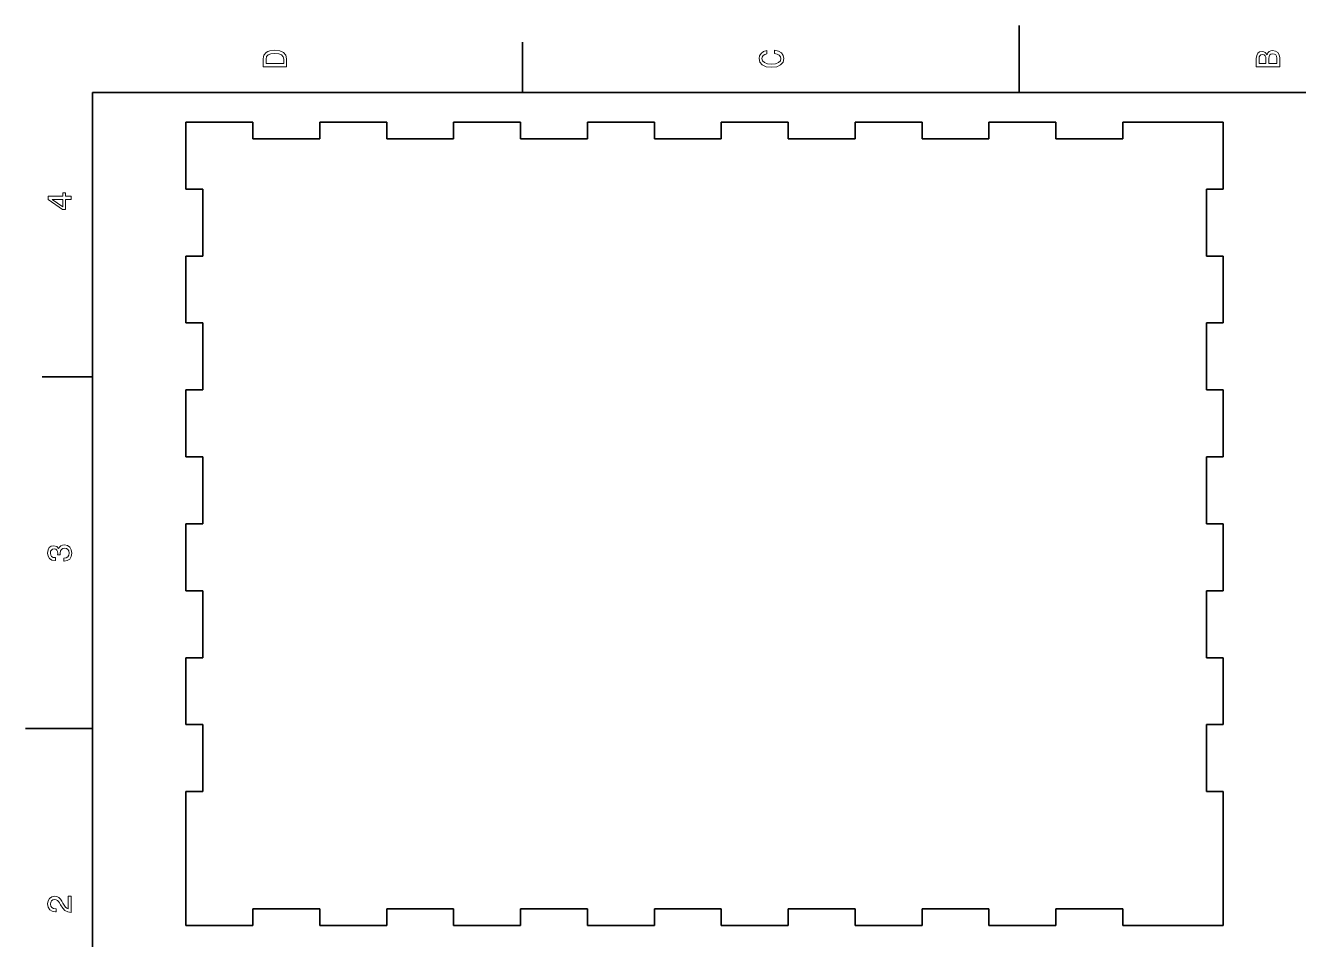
# Model space of a CAD drawing. Extents: x 0 to 297, y 0 to 210.
# Drawn here: x 0 to 190.3, y 73.5 to 210 of the extents above; entities that cross this region are included whole.
import ezdxf

# ---------------------------------------------------------------- set-up
doc = ezdxf.new("R2010")
doc.units = 0

msp = doc.modelspace()

# ---------------------------------------------------------------- linework, layer by layer
at = {"color": 7, "lineweight": 35}
for p, q in [((148.5, 200), (148.5, 210)), ((74.300003, 200), (74.300003, 207.5)), ((287, 200), (10, 200)), ((10, 200), (10, 10)), ((33.982372, 195.561447), (23.982372, 195.561447)), ((23.982372, 195.561447), (23.982372, 185.561447)), ((33.982372, 195.561447), (33.982372, 193.061447)), ((53.982372, 195.561447), (43.982372, 195.561447)), ((43.982372, 193.061447), (43.982372, 195.561447)), ((53.982372, 195.561447), (53.982372, 193.061447)), ((73.982376, 195.561447), (63.982372, 195.561447)), ((63.982372, 193.061447), (63.982372, 195.561447)), ((73.982376, 195.561447), (73.982376, 193.061447)), ((93.982376, 195.561447), (83.982376, 195.561447)), ((83.982376, 193.061447), (83.982376, 195.561447)), ((93.982376, 195.561447), (93.982376, 193.061447)), ((113.982376, 195.561447), (103.982376, 195.561447)), ((103.982376, 193.061447), (103.982376, 195.561447)), ((113.982376, 195.561447), (113.982376, 193.061447)), ((133.982376, 195.561447), (123.982376, 195.561447)), ((123.982376, 193.061447), (123.982376, 195.561447)), ((133.982376, 195.561447), (133.982376, 193.061447)), ((153.982376, 195.561447), (143.982376, 195.561447)), ((143.982376, 193.061447), (143.982376, 195.561447)), ((153.982376, 195.561447), (153.982376, 193.061447)), ((178.982376, 195.561447), (163.982376, 195.561447)), ((163.982376, 193.061447), (163.982376, 195.561447)), ((178.982376, 185.561447), (178.982376, 195.561447)), ((43.982372, 193.061447), (33.982372, 193.061447)), ((63.982372, 193.061447), (53.982372, 193.061447)), ((83.982376, 193.061447), (73.982376, 193.061447)), ((103.982376, 193.061447), (93.982376, 193.061447)), ((123.982376, 193.061447), (113.982376, 193.061447)), ((143.982376, 193.061447), (133.982376, 193.061447)), ((163.982376, 193.061447), (153.982376, 193.061447)), ((23.982372, 185.561447), (26.482372, 185.561447)), ((26.482372, 175.561447), (26.482372, 185.561447)), ((176.482376, 175.561447), (176.482376, 185.561447)), ((176.482376, 185.561447), (178.982376, 185.561447)), ((23.982372, 175.561447), (23.982372, 165.561447)), ((26.482372, 175.561447), (23.982372, 175.561447)), ((178.982376, 175.561447), (176.482376, 175.561447)), ((178.982376, 165.561447), (178.982376, 175.561447)), ((23.982372, 165.561447), (26.482372, 165.561447)), ((26.482372, 155.561447), (26.482372, 165.561447)), ((176.482376, 155.561447), (176.482376, 165.561447)), ((176.482376, 165.561447), (178.982376, 165.561447)), ((10, 157.5), (2.5, 157.5)), ((26.482372, 155.561447), (23.982372, 155.561447)), ((23.982372, 155.561447), (23.982372, 145.561447)), ((178.982376, 155.561447), (176.482376, 155.561447)), ((178.982376, 145.561447), (178.982376, 155.561447)), ((23.982372, 145.561447), (26.482372, 145.561447)), ((26.482372, 135.561447), (26.482372, 145.561447)), ((176.482376, 135.561447), (176.482376, 145.561447)), ((176.482376, 145.561447), (178.982376, 145.561447)), ((26.482372, 135.561447), (23.982372, 135.561447)), ((23.982372, 135.561447), (23.982372, 125.561447)), ((178.982376, 135.561447), (176.482376, 135.561447)), ((178.982376, 125.561447), (178.982376, 135.561447)), ((23.982372, 125.561447), (26.482372, 125.561447)), ((26.482372, 115.561447), (26.482372, 125.561447)), ((176.482376, 115.561447), (176.482376, 125.561447)), ((176.482376, 125.561447), (178.982376, 125.561447)), ((26.482372, 115.561447), (23.982372, 115.561447)), ((23.982372, 115.561447), (23.982372, 105.561447)), ((178.982376, 115.561447), (176.482376, 115.561447)), ((178.982376, 105.561447), (178.982376, 115.561447)), ((10, 105), (0, 105)), ((23.982372, 105.561447), (26.482372, 105.561447)), ((26.482372, 95.561447), (26.482372, 105.561447)), ((176.482376, 95.561447), (176.482376, 105.561447)), ((176.482376, 105.561447), (178.982376, 105.561447)), ((26.482372, 95.561447), (23.982372, 95.561447)), ((23.982372, 95.561447), (23.982372, 75.561447)), ((178.982376, 95.561447), (176.482376, 95.561447)), ((178.982376, 75.561447), (178.982376, 95.561447)), ((33.982372, 78.061447), (33.982372, 75.561447)), ((43.982372, 78.061447), (33.982372, 78.061447)), ((43.982372, 75.561447), (43.982372, 78.061447)), ((53.982372, 78.061447), (53.982372, 75.561447)), ((63.982372, 78.061447), (53.982372, 78.061447)), ((63.982372, 75.561447), (63.982372, 78.061447)), ((73.982376, 78.061447), (73.982376, 75.561447)), ((83.982376, 78.061447), (73.982376, 78.061447)), ((83.982376, 75.561447), (83.982376, 78.061447)), ((93.982376, 78.061447), (93.982376, 75.561447)), ((103.982376, 78.061447), (93.982376, 78.061447)), ((103.982376, 75.561447), (103.982376, 78.061447)), ((113.982376, 78.061447), (113.982376, 75.561447)), ((123.982376, 78.061447), (113.982376, 78.061447)), ((123.982376, 75.561447), (123.982376, 78.061447)), ((133.982376, 78.061447), (133.982376, 75.561447)), ((143.982376, 78.061447), (133.982376, 78.061447)), ((143.982376, 75.561447), (143.982376, 78.061447)), ((153.982376, 78.061447), (153.982376, 75.561447)), ((163.982376, 78.061447), (153.982376, 78.061447)), ((163.982376, 75.561447), (163.982376, 78.061447)), ((23.982372, 75.561447), (33.982372, 75.561447)), ((43.982372, 75.561447), (53.982372, 75.561447)), ((63.982372, 75.561447), (73.982376, 75.561447)), ((83.982376, 75.561447), (93.982376, 75.561447)), ((103.982376, 75.561447), (113.982376, 75.561447)), ((123.982376, 75.561447), (133.982376, 75.561447)), ((143.982376, 75.561447), (153.982376, 75.561447)), ((163.982376, 75.561447), (178.982376, 75.561447))]:
    msp.add_line(p, q, dxfattribs=at)
at = {"color": 7, "lineweight": 13}
for points in [[(35.533215, 204.994965), (35.533215, 203.829971), (39.033215, 203.829971), (39.033215, 204.994965), (38.922264, 205.544678), (38.584366, 205.953171), (38.034657, 206.205338), (37.283215, 206.296112), (36.516644, 206.215424), (36.21405, 206.114563), (35.971977, 205.973343), (35.644165, 205.56485), (35.563473, 205.297562)], [(35.951801, 204.959656), (36.027451, 205.342941), (36.259438, 205.605194), (36.672985, 205.761536), (37.283215, 205.811966), (37.873272, 205.756485), (38.286816, 205.600143), (38.533936, 205.332855), (38.614628, 204.959656), (38.614628, 204.298996), (35.951801, 204.298996)], [(111.93206, 205.817017), (112.355698, 205.716141), (112.658287, 205.549713), (112.844887, 205.317734), (112.905403, 205.045395), (112.814629, 204.71759), (112.54229, 204.460388), (112.098488, 204.28891), (111.483215, 204.233429), (110.872986, 204.28891), (110.424141, 204.455338), (110.151802, 204.71254), (110.055984, 205.045395), (110.106415, 205.287476), (110.247627, 205.494247), (110.474571, 205.655624), (110.787247, 205.766571), (110.787247, 206.245682), (110.308144, 206.094391), (109.94503, 205.832138), (109.718086, 205.474075), (109.63739, 205.045395), (109.763474, 204.510818), (110.116501, 204.10231), (110.696472, 203.840057), (111.483215, 203.749283), (112.269958, 203.840057), (112.84993, 204.10231), (113.208, 204.510818), (113.329041, 205.045395), (113.233215, 205.51442), (112.965927, 205.892654), (112.527161, 206.159943), (111.93206, 206.301163)], [(185.542007, 205.630417), (185.249496, 205.983429), (185.052811, 206.074219), (184.81073, 206.104477), (184.432495, 206.03891), (184.160156, 205.842224), (183.993729, 205.524506), (183.933212, 205.080704), (183.933212, 203.835022), (187.433212, 203.835022), (187.433212, 205.151306), (187.36261, 205.620331), (187.155838, 205.968307), (186.828018, 206.185165), (186.384216, 206.260818), (186.08667, 206.215424), (185.839554, 206.094391), (185.65799, 205.897705)], [(185.385666, 204.984879), (185.385666, 204.298996), (184.351807, 204.298996), (184.351807, 205.025223), (184.382065, 205.297562), (184.472839, 205.489197), (184.629181, 205.605194), (184.86116, 205.645538), (185.093155, 205.600143), (185.254532, 205.479111), (185.355408, 205.272339)], [(187.014618, 205.095825), (187.014618, 204.298996), (185.809296, 204.298996), (185.809296, 205.050446), (185.844589, 205.368164), (185.9505, 205.595108), (186.132065, 205.731277), (186.394302, 205.776657), (186.671692, 205.731277), (186.863327, 205.605194), (186.979324, 205.393372)], [(6.833213, 184.02739), (6.833213, 184.481277), (5.965778, 184.481277), (5.965778, 184.98056), (5.56232, 184.98056), (5.56232, 184.481277), (3.408862, 184.481277), (3.408862, 184.022339), (5.521974, 182.489197), (5.965778, 182.489197), (5.965778, 184.02739)], [(5.56232, 182.912827), (3.993876, 184.02739), (5.56232, 184.02739)], [(5.733789, 129.979111), (5.769093, 129.979111), (6.253242, 130.059799), (6.616354, 130.296829), (6.848343, 130.670029), (6.934078, 131.164276), (6.848343, 131.688766), (6.626441, 132.082138), (6.273415, 132.334305), (5.819525, 132.425079), (5.521974, 132.384735), (5.2799, 132.273788), (5.0933, 132.092224), (4.957133, 131.850143), (4.684798, 132.177963), (4.251081, 132.293961), (3.857709, 132.218307), (3.560158, 132.00145), (3.373559, 131.648422), (3.307997, 131.164276), (3.388689, 130.710388), (3.610591, 130.362396), (3.963617, 130.135452), (4.432637, 130.059799), (4.467939, 130.059799), (4.467939, 130.508652), (4.145173, 130.548996), (3.913184, 130.680115), (3.771974, 130.891937), (3.721542, 131.189484), (3.761888, 131.451736), (3.867795, 131.643372), (4.039265, 131.759369), (4.271254, 131.804764), (4.518372, 131.759369), (4.684798, 131.638336), (4.785663, 131.426514), (4.815922, 131.139053), (4.810879, 130.942368), (5.209294, 130.942368), (5.199208, 131.189484), (5.244596, 131.507217), (5.365634, 131.744247), (5.56232, 131.885452), (5.819525, 131.935883), (6.112032, 131.880417), (6.328891, 131.734161), (6.465058, 131.502167), (6.510447, 131.194534), (6.460014, 130.876801), (6.308718, 130.644821), (6.066643, 130.498566), (5.733789, 130.443085)], [(6.833213, 77.519447), (6.833213, 79.925072), (6.399496, 79.925072), (6.399496, 78.023773), (6.162464, 78.129684), (5.965778, 78.311241), (5.607709, 78.871033), (5.456412, 79.168587), (5.239553, 79.501442), (4.987392, 79.738472), (4.689841, 79.874641), (4.351945, 79.925072), (3.928314, 79.839333), (3.595461, 79.602303), (3.383646, 79.239189), (3.307997, 78.770172), (3.393732, 78.286018), (3.630764, 77.91787), (4.009006, 77.680832), (4.508286, 77.600143), (4.578891, 77.600143), (4.578891, 78.059074), (4.538545, 78.059074), (4.195605, 78.104462), (3.943444, 78.240631), (3.782061, 78.457489), (3.726585, 78.744957), (3.777017, 79.03746), (3.903098, 79.254318), (4.099784, 79.395531), (4.346902, 79.445961), (4.578891, 79.41066), (4.775577, 79.314842), (4.947046, 79.153458), (5.098343, 78.931557), (5.259727, 78.634003), (5.572406, 78.139771), (5.90526, 77.791786), (6.308718, 77.585014), (6.818084, 77.519447)]]:
    msp.add_lwpolyline(points, close=True, dxfattribs=at)

doc.saveas('drawing.dxf')
